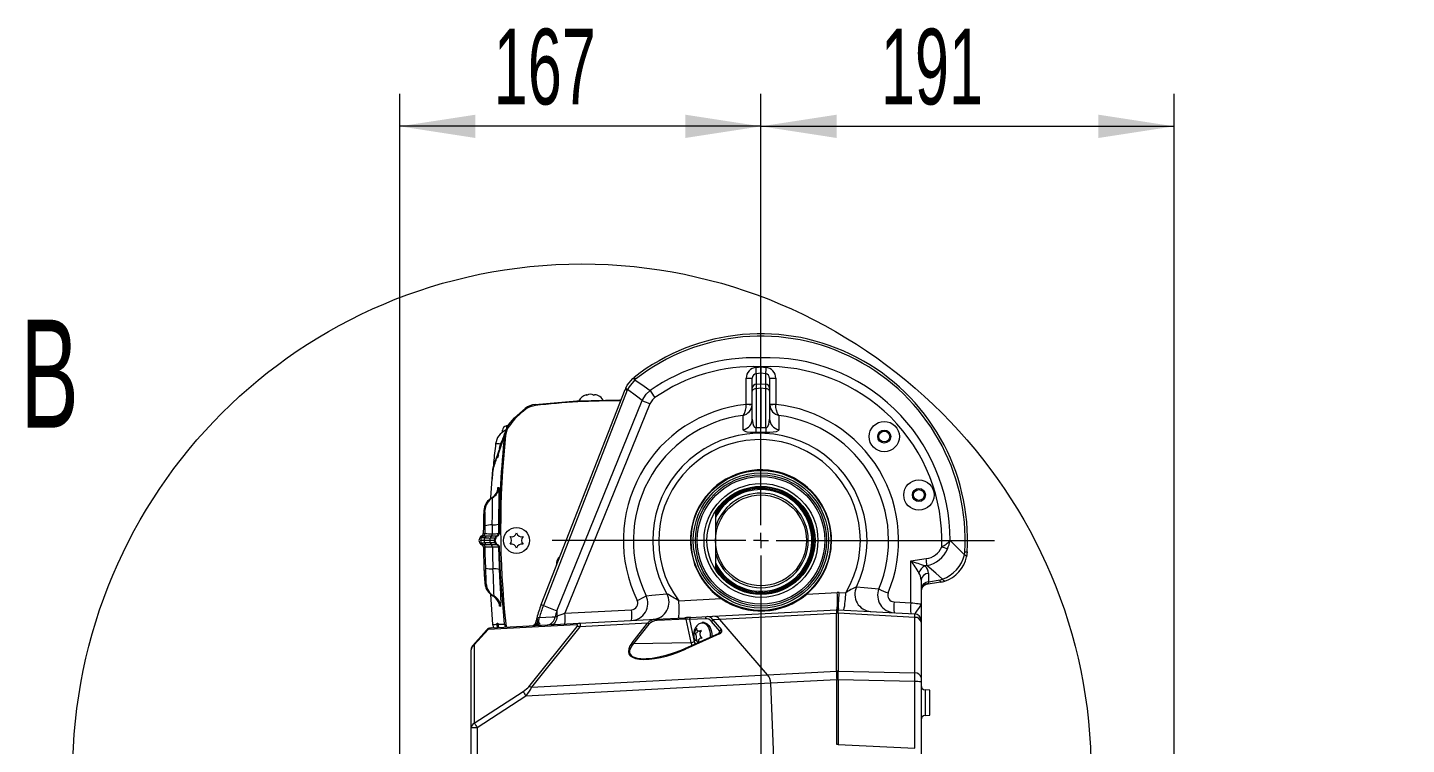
# Model space of a CAD drawing. Header units: millimetres. Extents: x 26 to 585, y 36 to 406.
# Drawn here: x 270.7 to 334.5, y 373.3 to 406.4 of the extents above; entities that cross this region are included whole.
import ezdxf

# ---------------------------------------------------------------- set-up
doc = ezdxf.new("R2010")
doc.units = ezdxf.units.MM
doc.styles.add('SLDTEXTSTYLE0', font='TXT', dxfattribs={"width": 0.605})
doc.dimstyles.new('SLDDIMSTYLE0', dxfattribs={"dimtxt": 3.5, "dimasz": 3.5, "dimexe": 0, "dimexo": 0.0625, "dimgap": 0.875, "dimtad": 1, "dimtoh": 1, "dimlfac": 10, "dimrnd": 1e-09, "dimzin": 12, "dimdsep": 46, "dimtxsty": 'SLDTEXTSTYLE0', "dimsah": 1, "dimcen": 0.09, "dimadec": 0, "dimazin": 0, "dimtfac": 1, "dimtdec": 3, "dimtofl": 0, "dimtmove": 0, "dimatfit": 3, "dimfxl": 1, "dimfrac": 2, "dimtolj": 1, "dimtzin": 12, "dimarcsym": 0})

# ---------------------------------------------------------------- blocks, each defined once
blk = doc.blocks.new('*D39')
at = {"color": 7, "linetype": 'Continuous', "lineweight": 0, "transparency": 16777216}
for p, q in [((287.911, 366.665), (287.911, 403.385)), ((304.611, 393.487), (304.611, 403.385)), ((304.611, 401.885), (287.911, 401.885))]:
    blk.add_line(p, q, dxfattribs=at)
for points in [[(287.911, 401.885), (291.411, 401.346), (291.411, 402.423)], [(304.611, 401.885), (301.111, 402.423), (301.111, 401.346)]]:
    blk.add_solid(points, dxfattribs=at)
at = {"color": 7, "linetype": 'Continuous', "lineweight": 0, "transparency": 16777216, "insert": (292.254, 406.397), "char_height": 3.5, "attachment_point": 1, "style": 'SLDTEXTSTYLE0'}
blk.add_mtext('167', dxfattribs=at)
blk = doc.blocks.new('*D40')
at = {"color": 7, "linetype": 'Continuous', "lineweight": 0, "transparency": 16777216}
for p, q in [((304.611, 393.487), (304.611, 403.385)), ((323.711, 346.587), (323.711, 403.385)), ((304.611, 401.885), (323.711, 401.885))]:
    blk.add_line(p, q, dxfattribs=at)
for points in [[(304.611, 401.885), (308.111, 401.346), (308.111, 402.423)], [(323.711, 401.885), (320.211, 402.423), (320.211, 401.346)]]:
    blk.add_solid(points, dxfattribs=at)
at = {"color": 7, "linetype": 'Continuous', "lineweight": 0, "transparency": 16777216, "insert": (310.154, 406.397), "char_height": 3.5, "attachment_point": 1, "style": 'SLDTEXTSTYLE0'}
blk.add_mtext('191', dxfattribs=at)
blk = doc.blocks.new('*D41')
at = {"color": 7, "linetype": 'Continuous', "lineweight": 0, "transparency": 16777216}
for p, q in [((304.611, 375.009), (304.611, 328.92)), ((322.211, 327.642), (322.211, 331.92)), ((304.611, 330.42), (322.211, 330.42)), ((322.211, 330.42), (331.234, 330.42))]:
    blk.add_line(p, q, dxfattribs=at)
for points in [[(304.611, 330.42), (308.111, 329.881), (308.111, 330.958)], [(322.211, 330.42), (318.711, 330.958), (318.711, 329.881)]]:
    blk.add_solid(points, dxfattribs=at)
at = {"color": 7, "linetype": 'Continuous', "lineweight": 0, "transparency": 16777216, "insert": (321.632, 334.932), "char_height": 3.5, "attachment_point": 1, "style": 'SLDTEXTSTYLE0'}
blk.add_mtext('176', dxfattribs=at)
blk = doc.blocks.new('*D42')
at = {"color": 7, "linetype": 'Continuous', "lineweight": 0, "transparency": 16777216}
for p, q in [((304.611, 375.009), (304.611, 338.652)), ((322.711, 347), (322.711, 338.652)), ((322.711, 340.152), (304.611, 340.152)), ((322.711, 340.152), (334.451, 340.152))]:
    blk.add_line(p, q, dxfattribs=at)
for points in [[(304.611, 340.152), (308.111, 339.614), (308.111, 340.691)], [(322.711, 340.152), (319.211, 340.691), (319.211, 339.614)]]:
    blk.add_solid(points, dxfattribs=at)
at = {"color": 7, "linetype": 'Continuous', "lineweight": 0, "transparency": 16777216, "insert": (324.849, 344.664), "char_height": 3.5, "attachment_point": 1, "style": 'SLDTEXTSTYLE0'}
blk.add_mtext('181', dxfattribs=at)
blk = doc.blocks.new('*D43')
at = {"color": 7, "linetype": 'Continuous', "lineweight": 0, "transparency": 16777216}
for p, q in [((304.611, 375.009), (304.611, 317.884)), ((321.511, 323.562), (321.511, 317.884)), ((321.511, 319.384), (304.611, 319.384)), ((321.511, 319.384), (331.234, 319.384))]:
    blk.add_line(p, q, dxfattribs=at)
for points in [[(304.611, 319.384), (308.111, 318.845), (308.111, 319.922)], [(321.511, 319.384), (318.011, 319.922), (318.011, 318.845)]]:
    blk.add_solid(points, dxfattribs=at)
at = {"color": 7, "linetype": 'Continuous', "lineweight": 0, "transparency": 16777216, "insert": (321.632, 323.895), "char_height": 3.5, "attachment_point": 1, "style": 'SLDTEXTSTYLE0'}
blk.add_mtext('169', dxfattribs=at)
blk = doc.blocks.new('SW_CENTERMARKSYMBOL_9')
at = {"color": 0, "linetype": 'Continuous', "lineweight": 0}
for p, q in [((0, 0.7), (0, 10.741)), ((-0.7, 0), (-9.647, 0)), ((0, 0), (-0.35, 0)), ((0, 0), (0, 0.35)), ((0, 0), (0, -0.35)), ((0, 0), (0.35, 0)), ((0.7, 0), (10.789, 0)), ((0, -0.7), (0, -7.737))]:
    blk.add_line(p, q, dxfattribs=at)

msp = doc.modelspace()

# ---------------------------------------------------------------- linework, layer by layer
at = {"color": 7, "linetype": 'Continuous', "lineweight": 15}
for p, q in [((304.610989, 390.775082), (304.610989, 391.185663)), ((304.610989, 390.775082), (304.610989, 390.762959)), ((298.690252, 390.237413), (298.743486, 390.281174)), ((298.810154, 390.195558), (298.779884, 390.170739)), ((303.92669, 390.240977), (304.210989, 390.240977)), ((303.92669, 389.050243), (303.92669, 390.240977)), ((304.210989, 389.776621), (304.210989, 390.240977)), ((304.383112, 390.745113), (304.610989, 390.762959)), ((304.610989, 390.469811), (304.393558, 390.452788)), ((304.393558, 390.452788), (304.393558, 389.971504)), ((304.610989, 390.762959), (304.610989, 390.469811)), ((304.610989, 390.762959), (304.838866, 390.745113)), ((304.610989, 390.469811), (304.610989, 389.988492)), ((304.82842, 390.452788), (304.610989, 390.469811)), ((304.82842, 389.971504), (304.82842, 390.452788)), ((305.010989, 390.240977), (305.010989, 389.776621)), ((305.010989, 390.240977), (305.295288, 390.240977)), ((305.295288, 390.240977), (305.295288, 389.050243)), ((294.451072, 379.781268), (298.331087, 389.727912)), ((298.432176, 389.68849), (294.552157, 379.741822)), ((304.210989, 389.649794), (304.210989, 389.776621)), ((304.210989, 388.355384), (304.210989, 389.649794)), ((304.393558, 389.971504), (304.610989, 389.988492)), ((304.610989, 389.777122), (304.393558, 389.760134)), ((304.393558, 389.760134), (304.393558, 387.948535)), ((304.610989, 389.777122), (304.610989, 389.988492)), ((304.610989, 389.988492), (304.82842, 389.971504)), ((304.610989, 389.777122), (304.610989, 387.949918)), ((304.82842, 389.760134), (304.610989, 389.777122)), ((304.82842, 387.948535), (304.82842, 389.760134)), ((305.010989, 389.776621), (305.010989, 389.649794)), ((305.010989, 389.649794), (305.010989, 388.355384)), ((295.176198, 379.498301), (299.120653, 389.211843)), ((299.476057, 389.062999), (295.545077, 379.382632)), ((296.567619, 389.451442), (296.567619, 389.478419)), ((303.925857, 389.031599), (303.92669, 389.050243)), ((303.92669, 389.050243), (304.210989, 389.050243)), ((305.010989, 389.050243), (305.295288, 389.050243)), ((305.295288, 389.050243), (305.296121, 389.031599)), ((292.660989, 387.754796), (292.660989, 387.836812)), ((292.907639, 388.040314), (292.847736, 388.036368)), ((304.610989, 387.735758), (304.373256, 387.735865)), ((304.610989, 387.735758), (304.610989, 387.949918)), ((304.848722, 387.735865), (304.610989, 387.735758)), ((292.127256, 384.718237), (292.220468, 386.027119)), ((302.509628, 384.100626), (302.510989, 383.99627)), ((302.510989, 383.99627), (302.510989, 381.49626)), ((291.775567, 383.393333), (291.773055, 383.066044)), ((291.775804, 383.413205), (291.775567, 383.393333)), ((291.852576, 383.276234), (291.853084, 383.415172)), ((291.852719, 383.066461), (291.852576, 383.276234)), ((292.473605, 383.505128), (292.47298, 383.066569)), ((291.614679, 382.868526), (291.570183, 382.746265)), ((291.570183, 382.746265), (291.614014, 382.625816)), ((291.615314, 382.868061), (291.614618, 382.867799)), ((291.696266, 382.868598), (291.615314, 382.868061)), ((291.6523, 382.746265), (291.696717, 382.868324)), ((291.806952, 382.746265), (291.6523, 382.746265)), ((291.695691, 382.62702), (291.6523, 382.746265)), ((291.695256, 382.626806), (291.695691, 382.62702)), ((291.696266, 382.868598), (291.696717, 382.868324)), ((291.69858, 382.955251), (291.698738, 382.955311)), ((291.700777, 382.537971), (291.700423, 382.538078)), ((291.700777, 382.537971), (291.782114, 382.538197)), ((291.779164, 382.955609), (291.780067, 382.955489)), ((291.782944, 382.538293), (291.782114, 382.538197)), ((291.806952, 382.746265), (291.84177, 382.861636)), ((292.083066, 382.746265), (291.806952, 382.746265)), ((291.841278, 382.632528), (291.806952, 382.746265)), ((292.083066, 382.746265), (292.104506, 382.858787)), ((292.272813, 382.746265), (292.083066, 382.746265)), ((292.104322, 382.634697), (292.083066, 382.746265)), ((292.104506, 382.858787), (292.087843, 382.858763)), ((292.093567, 382.634709), (292.104322, 382.634697)), ((292.141916, 382.951246), (292.154783, 382.951246)), ((292.156026, 382.541702), (292.147653, 382.541702)), ((292.272813, 382.746265), (292.31739, 382.868753)), ((292.299151, 382.746265), (292.272813, 382.746265)), ((292.316229, 382.626961), (292.272813, 382.746265)), ((292.318197, 382.746265), (292.313944, 382.746265)), ((292.315239, 382.627247), (292.316229, 382.626961)), ((292.316387, 382.868431), (292.31739, 382.868753)), ((292.318197, 382.746265), (292.362893, 382.869063)), ((292.361522, 382.627235), (292.318197, 382.746265)), ((292.399234, 382.955537), (292.400083, 382.95568)), ((292.403316, 382.538269), (292.402465, 382.5384)), ((292.403316, 382.538269), (292.449015, 382.538388)), ((301.369237, 382.514868), (301.360989, 382.746265)), ((311.537157, 381.807611), (312.248399, 381.906483)), ((314.019965, 382.079373), (314.03775, 382.219062)), ((314.146089, 382.212994), (314.117221, 381.992374)), ((302.510989, 381.49626), (302.509628, 381.391905)), ((311.537157, 379.865084), (311.537157, 381.807611)), ((312.284343, 381.583796), (312.183887, 381.569824)), ((312.354112, 381.225333), (312.354112, 380.831943)), ((312.010989, 380.902658), (312.010989, 379.815421)), ((312.908811, 380.819533), (312.248058, 380.703066)), ((312.354112, 380.831943), (312.889975, 380.926392)), ((292.220468, 378.865407), (292.127512, 380.243395)), ((300.807491, 379.95802), (302.763198, 380.060516)), ((306.729396, 380.268369), (308.138756, 380.342231)), ((308.23296, 380.342231), (308.527993, 380.32677)), ((294.552157, 379.741822), (295.176198, 379.498301)), ((295.545077, 379.382632), (298.624025, 379.543994)), ((302.390252, 379.24206), (308.112588, 379.541955)), ((308.100752, 379.376874), (302.713348, 379.094527)), ((308.106693, 379.376564), (308.100752, 379.376874)), ((308.106693, 376.707158), (308.106693, 379.376564)), ((308.133045, 379.615484), (308.189941, 379.615484)), ((308.175391, 379.541955), (308.181331, 379.541645)), ((308.181331, 379.541645), (311.72669, 379.355846)), ((308.181331, 379.377101), (308.181331, 376.707695)), ((311.72669, 379.191289), (308.181331, 379.377101)), ((310.761086, 379.905758), (311.537157, 379.865084)), ((312.010989, 379.815421), (312.010989, 379.056249)), ((296.078173, 378.850923), (291.996919, 378.637026)), ((292.133987, 378.704558), (296.215241, 378.918443)), ((292.255811, 378.710935), (292.220468, 378.865407)), ((293.87792, 375.982724), (296.109743, 378.770337)), ((296.240893, 378.755329), (294.009071, 375.967703)), ((294.313359, 379.035793), (294.340235, 378.956375)), ((295.089074, 379.213057), (295.184786, 379.242502)), ((296.215241, 378.918443), (299.7565, 379.104028)), ((299.372308, 378.919432), (296.240893, 378.755329)), ((298.654484, 378.017018), (299.372308, 378.919432)), ((299.431823, 378.881238), (298.714, 377.978823)), ((299.7565, 379.104028), (301.097874, 379.174338)), ((301.155417, 379.108629), (299.814043, 379.038332)), ((301.390262, 378.036747), (301.155417, 379.108629)), ((302.049978, 379.128275), (301.299375, 379.088936)), ((301.373993, 379.188798), (302.124597, 379.228137)), ((301.977839, 378.946266), (301.897987, 378.946266)), ((302.124597, 379.228137), (302.390252, 379.24206)), ((302.712891, 378.54899), (302.319224, 379.005335)), ((302.713348, 379.094527), (302.391871, 379.077683)), ((302.391871, 379.077683), (302.785538, 378.621338)), ((304.917519, 376.539395), (302.713348, 379.094527)), ((311.72669, 376.623938), (311.72669, 379.191289)), ((312.010989, 379.056249), (312.010989, 378.973983)), ((312.010989, 378.973983), (312.010989, 376.40662)), ((291.288046, 377.896354), (291.926744, 378.605709)), ((291.996919, 378.637026), (291.358221, 377.927683)), ((298.714, 377.978823), (301.390262, 378.036747)), ((302.660083, 378.44765), (301.080056, 377.737258)), ((302.693884, 378.428791), (301.113857, 377.718399)), ((301.493316, 378.456912), (301.57805, 378.456912)), ((301.678299, 378.13947), (301.562779, 378.13947)), ((301.746626, 378.553055), (301.862147, 378.553055)), ((291.210989, 374.073384), (291.210989, 377.695618)), ((291.358221, 377.927683), (291.358221, 374.305449)), ((299.305035, 377.274964), (299.394728, 377.280698)), ((305.063062, 376.143668), (293.74616, 375.550578)), ((294.009071, 375.967703), (304.917519, 376.539395)), ((304.917519, 376.539395), (308.100752, 376.706217)), ((308.112588, 376.303492), (305.063062, 376.143668)), ((305.330072, 369.652567), (305.063062, 376.143668)), ((308.100752, 376.706217), (308.106693, 376.707158)), ((308.112588, 373.318885), (308.112588, 376.303492)), ((308.181331, 376.304422), (308.175391, 376.303492)), ((308.175391, 376.303492), (308.175391, 373.318885)), ((308.181331, 376.707695), (311.72669, 376.623938)), ((311.72669, 376.220665), (308.181331, 376.304422)), ((311.72669, 373.14255), (311.72669, 376.220665)), ((312.010989, 376.40662), (312.010989, 376.204989)), ((312.010989, 376.204989), (312.010989, 372.003708)), ((291.358221, 374.305449), (293.609091, 375.766955)), ((293.74616, 375.550578), (291.495288, 374.08906)), ((312.410989, 375.825296), (312.200522, 375.836334)), ((312.410989, 374.667225), (312.410989, 375.825296)), ((312.200522, 374.656198), (312.410989, 374.667225)), ((291.210989, 369.180987), (291.210989, 374.073384)), ((291.495288, 374.08906), (291.495288, 369.196663)), ((308.175391, 373.318885), (311.72669, 373.14255))]:
    msp.add_line(p, q, dxfattribs=at)
at = {"color": 8, "linetype": 'Continuous', "lineweight": 15}
for p, q in [((292.847736, 388.036368), (292.847736, 387.932132)), ((292.440618, 386.591289), (292.436392, 386.565302)), ((291.698738, 382.955311), (291.698927, 382.95537)), ((292.450874, 378.893647), (292.44478, 378.9268)), ((301.299375, 379.088936), (301.489511, 378.221128)), ((301.430095, 377.894638), (301.390262, 378.036747)), ((301.496091, 378.191088), (301.522424, 378.070901)), ((301.522424, 378.070901), (301.555601, 377.951072)), ((302.662319, 378.448866), (302.712891, 378.54899)), ((312.200522, 375.836334), (312.200522, 374.656198))]:
    msp.add_line(p, q, dxfattribs=at)
at = {"color": 7, "linetype": 'Continuous', "lineweight": 15, "flags": 128}
for points in [[(298.355823, 389.786992), (298.423645, 389.91792), (298.690252, 390.237413)], [(298.779884, 390.170739), (298.514974, 389.849994), (298.445496, 389.720295)], [(298.743486, 390.281174), (298.74456, 390.279792), (298.747777, 390.275667), (298.753116, 390.268812), (298.760548, 390.259264), (298.770029, 390.247093), (298.781503, 390.232358), (298.794904, 390.215144), (298.810154, 390.195558)], [(298.779884, 390.170739), (299.205655, 389.873669), (299.48647, 389.67577)], [(296.89607, 389.445982), (296.901116, 389.479599), (296.925986, 389.490245), (296.968601, 389.486764), (297.020726, 389.47073), (297.080964, 389.443026), (297.110066, 389.426658)], [(298.331087, 389.727912), (298.332716, 389.72728), (298.337592, 389.725385), (298.345689, 389.722226), (298.356958, 389.717827), (298.371333, 389.712212), (298.388732, 389.705429), (298.409053, 389.697502), (298.432176, 389.68849)], [(299.120653, 389.211843), (298.857049, 389.412174), (298.445496, 389.720295)], [(299.120653, 389.211843), (299.30616, 389.505563), (299.48647, 389.67577)], [(304.393558, 389.760134), (304.357121, 389.756463), (304.322531, 389.749131), (304.290975, 389.738403), (304.263534, 389.724622), (304.241149, 389.708278), (304.224588, 389.689944), (304.214418, 389.670215), (304.210989, 389.649794)], [(305.010989, 389.649794), (305.00756, 389.670215), (304.997391, 389.689944), (304.98083, 389.708278), (304.958445, 389.724622), (304.931003, 389.738403), (304.899447, 389.749131), (304.864857, 389.756463), (304.82842, 389.760134)], [(294.166171, 389.029501), (296.103247, 389.200149), (298.086128, 389.244554), (298.141585, 389.242122)], [(296.523227, 389.478061), (296.53222, 389.482007), (296.559472, 389.486966), (296.567613, 389.478216), (296.558744, 389.456711), (296.549219, 389.442716)], [(299.703834, 389.346466), (299.588873, 389.244781), (299.476057, 389.062999)], [(303.780552, 388.525389), (303.781073, 388.525734), (303.781174, 388.525806), (303.781439, 388.525985), (303.781975, 388.526366), (303.782834, 388.526962), (303.784212, 388.527952), (303.786418, 388.529597), (303.789944, 388.532374), (303.795569, 388.537178), (303.804519, 388.545821), (303.818738, 388.562272), (303.851482, 388.615189), (303.900733, 388.760338), (303.920426, 388.884518), (303.925857, 389.031599)], [(305.441426, 388.525389), (305.440905, 388.525734), (305.440804, 388.525806), (305.44054, 388.525985), (305.440004, 388.526366), (305.439144, 388.526962), (305.437766, 388.527952), (305.43556, 388.529597), (305.432034, 388.532374), (305.426409, 388.537178), (305.417459, 388.545821), (305.40324, 388.562272), (305.370496, 388.615189), (305.321245, 388.760338), (305.301552, 388.884518), (305.296121, 389.031599)], [(292.939991, 388.087962), (293.208767, 388.414715), (293.702875, 388.848994)], [(303.788471, 387.872491), (303.785737, 388.082443), (303.780552, 388.525389)], [(304.210989, 388.355384), (304.23127, 388.154147), (304.269706, 388.044737), (304.316798, 387.981341), (304.341059, 387.963543), (304.366693, 387.952588), (304.393558, 387.948535)], [(304.82842, 387.948535), (304.853535, 387.952099), (304.880948, 387.963567), (304.917593, 387.993775), (304.978095, 388.107715), (305.010989, 388.355384)], [(305.441426, 388.525389), (305.439063, 388.315687), (305.433507, 387.872491)], [(292.756805, 387.61184), (292.750106, 387.591908), (292.734901, 387.546811), (292.695457, 387.430237), (292.600097, 387.148664), (292.488724, 386.819718), (292.458333, 386.729918)], [(304.373256, 387.735865), (304.287594, 387.734554), (304.128378, 387.738798), (303.977828, 387.755511), (303.85449, 387.791977), (303.804624, 387.829218), (303.788471, 387.872491)], [(305.433507, 387.872491), (305.414694, 387.826059), (305.311268, 387.770818), (305.16708, 387.744818), (305.020463, 387.735615), (304.848722, 387.735865)], [(292.555712, 387.201379), (292.513183, 387.003587), (292.51503, 386.977372)], [(292.654749, 387.386439), (292.651234, 387.382958), (292.555712, 387.201379)], [(292.459901, 386.816631), (292.424596, 386.713228), (292.369529, 386.551938), (292.328142, 386.430726), (292.298803, 386.3448), (292.283736, 386.300669)], [(292.414214, 386.565528), (292.413734, 386.567054), (292.414696, 386.600945)], [(292.436392, 386.565302), (292.429104, 386.565373), (292.414214, 386.565528)], [(292.458749, 386.734519), (292.455564, 386.706028), (292.44713, 386.635146), (292.442283, 386.598752), (292.441056, 386.590932), (292.441657, 386.593805), (292.443506, 386.601219), (292.44717, 386.612997), (292.459661, 386.641369), (292.487777, 386.681054), (292.49249, 386.68463)], [(292.220468, 386.027119), (292.280634, 386.290083), (292.285766, 386.299572)], [(292.434305, 385.097108), (292.434461, 385.098217), (292.432301, 385.086868), (292.426236, 385.061369), (292.413605, 385.02048), (292.389005, 384.961221), (292.345641, 384.885857), (292.282151, 384.807382), (292.197177, 384.734044), (292.14995, 384.707258)], [(292.448908, 385.190521), (292.471765, 385.195158), (292.491872, 385.199247)], [(292.025796, 384.608302), (291.972036, 384.554634), (291.911612, 384.472559), (291.86768, 384.391437), (291.838389, 384.316812), (291.821316, 384.255967), (291.812179, 384.210763), (291.806806, 384.174798), (291.802641, 384.137605), (291.797819, 384.078882), (291.792305, 383.986781), (291.787387, 383.879254), (291.782666, 383.745585), (291.778781, 383.59736), (291.776014, 383.441482), (291.775728, 383.410917)], [(292.152006, 384.70485), (292.174229, 384.708975), (292.195893, 384.713004)], [(291.849851, 384.12659), (291.827638, 384.122894), (291.804852, 384.119091)], [(292.187207, 383.464084), (292.186566, 383.111308), (292.186743, 383.057497)], [(291.613962, 382.626531), (291.613964, 382.626531), (291.614624, 382.626317)], [(291.695691, 382.62702), (291.695691, 382.62702), (291.699818, 382.627986), (291.725939, 382.629726), (291.809413, 382.631991), (291.841275, 382.632528), (291.841278, 382.632528)], [(291.84177, 382.861636), (291.841767, 382.861636), (291.781228, 382.863055), (291.726722, 382.865105), (291.70079, 382.867191), (291.696717, 382.868324), (291.696717, 382.868324)], [(291.773055, 383.066044), (291.778169, 383.066068), (291.798433, 383.066175), (291.852719, 383.066461)], [(292.400083, 382.95568), (292.404336, 382.955692), (292.421006, 382.955752), (292.423164, 382.955752), (292.429333, 382.955776), (292.445193, 382.955823)], [(292.47298, 383.066569), (292.47721, 383.066592), (292.493108, 383.066676), (292.518269, 383.066807)], [(301.39338, 382.288561), (301.363164, 382.627402), (301.360989, 382.746265)], [(307.860989, 382.746265), (307.843185, 382.406543), (307.820597, 382.235465)], [(313.356279, 382.746671), (313.716949, 382.388792), (314.019965, 382.079373)], [(291.858818, 382.428346), (291.854074, 382.428322), (291.834587, 382.428227), (291.776921, 382.427941)], [(291.885241, 381.470094), (291.864575, 382.131682), (291.858818, 382.428346)], [(292.193054, 382.435975), (292.200141, 382.090125), (292.221695, 381.435774)], [(292.479697, 382.428489), (292.503971, 381.557033), (292.510022, 381.408153)], [(292.756805, 378.880689), (292.571049, 381.184254), (292.526222, 382.428715)], [(314.117221, 381.992374), (314.117209, 382.001291), (314.11363, 382.010887), (314.106507, 382.021115), (314.095881, 382.031915), (314.081819, 382.043205), (314.064406, 382.054923), (314.043746, 382.067011), (314.019965, 382.079373)], [(291.805252, 381.427477), (291.808496, 381.350217), (291.816109, 381.200121), (291.824459, 381.061206), (291.833142, 380.938504), (291.841908, 380.834875), (291.851581, 380.74523), (291.861147, 380.682669), (291.87452, 380.622552), (291.893754, 380.560861), (291.925808, 380.485878), (291.979798, 380.395088), (292.001461, 380.369125)], [(292.510022, 381.408153), (292.523913, 381.09766), (292.538348, 380.800519), (292.55256, 380.524466), (292.565497, 380.278228), (292.576147, 380.068848), (292.583592, 379.902027), (292.584663, 379.864655)], [(313.008233, 380.955611), (312.702458, 381.226919), (312.284343, 381.583796)], [(291.854802, 380.757199), (291.879953, 380.752478), (291.904544, 380.747853)], [(309.026802, 380.603204), (309.376958, 380.568061), (310.062025, 380.50395)], [(312.246761, 380.70272), (312.248688, 380.703173), (312.248313, 380.703125)], [(312.345933, 380.758736), (312.327063, 380.729435), (312.265772, 380.706511), (312.248058, 380.703066)], [(312.354112, 380.831943), (312.350949, 380.803631), (312.348217, 380.779181), (312.345933, 380.758736)], [(312.908811, 380.819533), (312.908508, 380.82125), (312.907599, 380.826412), (312.90609, 380.834971), (312.90399, 380.84688), (312.901312, 380.862079), (312.89807, 380.880473), (312.894284, 380.901954), (312.889975, 380.926392)], [(313.105907, 380.868218), (313.096922, 380.867265), (313.086879, 380.86978), (313.07584, 380.875752), (313.063872, 380.885158), (313.051046, 380.897937), (313.037442, 380.914007), (313.023142, 380.933271), (313.008233, 380.955611)], [(292.269706, 380.173192), (292.244525, 380.177436), (292.218769, 380.181775)], [(299.30443, 380.184684), (299.571812, 380.210564), (300.260388, 380.281577)], [(292.581512, 379.696963), (292.553349, 379.70129), (292.529581, 379.704926)], [(294.451072, 379.781268), (294.47694, 379.771171), (294.552157, 379.741822)], [(308.112788, 379.541967), (308.12239, 379.560731), (308.133045, 379.615484)], [(308.189941, 379.615484), (308.183509, 379.560325), (308.175391, 379.541955)], [(311.537157, 379.865084), (311.630891, 379.855261), (311.720319, 379.845891), (311.802228, 379.837308), (311.873676, 379.829822), (311.932098, 379.823694), (311.975394, 379.819153), (312.00201, 379.816363), (312.010989, 379.815421)], [(311.72669, 379.355846), (311.760542, 379.385863), (311.816907, 379.471765), (311.937833, 379.643283), (311.996188, 379.743896), (312.00673, 379.777549), (312.010988, 379.814754), (312.010989, 379.815421)], [(292.413863, 378.87039), (292.412384, 378.904615), (292.413563, 378.927038)], [(292.413563, 378.927038), (292.423758, 378.926955), (292.44478, 378.9268)], [(292.437627, 378.71984), (292.417199, 378.832362), (292.413863, 378.87039)], [(292.44478, 378.9268), (292.447498, 378.919254), (292.45543, 378.871558)], [(294.191802, 378.937278), (294.190466, 378.932426), (294.17642, 378.901456), (294.133209, 378.848205), (294.087693, 378.815804), (294.061599, 378.804908), (294.063226, 378.805087)], [(294.409718, 378.87182), (294.165479, 378.814492), (294.072155, 378.806124)], [(294.192801, 378.940652), (294.195177, 378.95032), (294.222925, 379.011951), (294.245806, 379.033671), (294.293687, 379.04248), (294.313359, 379.035793)], [(294.247485, 379.161046), (294.247383, 379.160664), (294.246342, 379.147706), (294.272016, 379.096256), (294.321292, 379.039643)], [(294.321292, 379.039643), (294.323996, 379.012928), (294.340235, 378.956375)], [(294.340235, 378.956375), (294.35488, 378.928826), (294.409718, 378.87182)], [(294.3683, 379.191361), (294.961592, 379.209481), (295.089074, 379.213057)], [(295.184786, 379.242502), (295.173438, 379.163645), (295.154597, 379.089878), (295.128775, 379.023216), (295.09668, 378.965483), (295.059185, 378.918252), (295.017317, 378.882811), (294.972216, 378.860138), (294.925115, 378.850827)], [(301.373993, 379.188798), (301.34726, 379.187403), (301.315816, 379.185758), (301.280791, 379.183922), (301.243442, 379.181955), (301.205111, 379.179952), (301.167175, 379.177962), (301.130996, 379.176066), (301.097874, 379.174338)], [(301.848714, 378.578255), (301.766417, 378.554354), (301.713053, 378.55681), (301.672394, 378.578601), (301.650252, 378.614829), (301.645183, 378.663645), (301.648896, 378.689215)], [(301.74335, 378.888486), (301.774959, 378.910384), (301.863274, 378.943489), (301.95377, 378.939066), (302.040761, 378.897391), (302.118781, 378.821097), (302.182928, 378.714965), (302.229171, 378.585658), (302.254604, 378.44132), (302.25763, 378.290997), (302.255913, 378.265927)], [(301.977839, 378.946266), (302.033622, 378.939066), (302.120613, 378.897391), (302.198633, 378.821097), (302.26278, 378.714965), (302.309023, 378.585658), (302.334456, 378.44132), (302.338072, 378.30287)], [(301.533197, 378.114281), (301.551934, 378.138171), (301.581118, 378.135727), (301.621086, 378.113923), (301.66449, 378.077696), (301.711174, 378.028879), (301.716029, 378.023193)], [(301.080056, 377.737258), (300.901391, 377.660344), (300.553628, 377.529261), (300.208843, 377.422831), (299.881246, 377.344296), (299.582614, 377.294455), (299.346595, 377.273045), (299.305175, 377.272675)]]:
    msp.add_lwpolyline(points, dxfattribs=at)
at = {"color": 8, "linetype": 'Continuous', "lineweight": 15, "flags": 128}
for points in [[(292.491872, 385.199247), (292.496145, 385.174165), (292.497574, 385.102973)], [(292.316229, 382.626961), (292.339413, 382.627092), (292.345601, 382.627139), (292.357539, 382.627211)], [(292.359587, 382.869051), (292.346898, 382.868955), (292.340682, 382.86892), (292.31739, 382.868753)], [(302.693884, 378.428791), (302.684928, 378.437982), (302.676514, 378.444443), (302.668926, 378.447948), (302.662417, 378.448377), (302.660083, 378.44765)], [(298.714, 377.978823), (298.619142, 377.856419), (298.534053, 377.658949), (298.538415, 377.540252), (298.603666, 377.430914), (298.706615, 377.359007), (298.886683, 377.299295), (299.220021, 377.269516), (299.305035, 377.274964)], [(301.113857, 377.718399), (301.104901, 377.727602), (301.096487, 377.734051), (301.088899, 377.737556), (301.08239, 377.737985), (301.08004, 377.737246)]]:
    msp.add_lwpolyline(points, dxfattribs=at)
at = {"color": 7, "linetype": 'Continuous', "lineweight": 0}
msp.add_circle((296.33549, 371.983558), 23.539379, dxfattribs=at)
at = {"color": 7, "linetype": 'Continuous', "lineweight": 15}
for centre, radius in [((310.310989, 387.546264), 0.7), ((310.310989, 387.546264), 0.3025), ((310.310989, 387.546264), 0.25), ((304.610989, 382.746264), 3.231908), ((304.610989, 382.746264), 3.12836), ((304.610989, 382.746264), 3.034391), ((304.610989, 382.746264), 2.95), ((304.610989, 382.746264), 2.633975), ((304.610989, 382.746264), 2.5), ((311.910989, 384.846264), 0.7), ((311.910989, 384.846264), 0.3025), ((311.910989, 384.846264), 0.25), ((304.610989, 382.746264), 2.1), ((293.310989, 382.746264), 0.6)]:
    msp.add_circle(centre, radius, dxfattribs=at)
for centre, radius, start, end in [((304.610989, 382.746264), 9.55, 356.79898332, 127.90820672), ((304.610989, 382.746264), 9.441491, 356.79898332, 127.90820672), ((304.315972, 382.735781), 8.455031, 88.00040431, 124.83385591), ((304.908939, 382.743579), 8.44734, 0.0209688, 92.02132455), ((298.615798, 390.043736), 0.207494, 37.73982157, 68.97191623), ((302.212377, 390.521195), 2.182253, 358.203658, 5.88940786), ((307.009601, 390.521195), 2.182253, 174.11059214, 181.796342), ((296.724963, 389.198216), 0.301107, 55.37099105, 125.70809977), ((299.542204, 389.255482), 1.3, 155.86727044, 158.69011662), ((298.519157, 389.91296), 0.206266, 217.64035863, 249.07684211), ((299.084317, 389.434096), 0.7, 155.86727044, 158.69011662), ((305.715627, 393.551062), 7.336231, 211.88662721, 214.96860434), ((304.408371, 389.774669), 0.197392, 94.30376826, 179.43348738), ((304.813607, 389.774669), 0.197392, 0.56651262, 85.69623174), ((294.286165, 388.036728), 1, 96.89174347, 125.68231233), ((294.290989, 388.036264), 0.95, 96.89281769, 125.64888755), ((297.777349, 359.196226), 30, 89.34001856, 96.89281769), ((296.748478, 388.86444), 0.653856, 110.15904054, 148.91249335), ((296.826849, 388.911618), 0.586853, 32.55813692, 63.00651063), ((305.434367, 403.788709), 15.885465, 246.58099682, 247.9707849), ((303.659973, 389.064193), 0.552132, 282.61442526, 353.82979753), ((302.596811, 373.458023), 15.630183, 84.07999289, 85.12220906), ((306.625167, 373.458023), 15.630183, 94.87779094, 95.92000711), ((305.562005, 389.064193), 0.552132, 186.17020247, 257.38557474), ((295.660608, 386.126645), 3.3, 125.64888755, 144.35111245), ((304.540378, 382.746191), 5.828933, 97.49005499, 206.06859678), ((303.718644, 388.359881), 0.492366, 278.15323236, 359.47675109), ((305.503335, 388.359881), 0.492366, 180.52324891, 261.84676764), ((304.681585, 382.746173), 5.828953, 337.3767538, 82.50982281), ((293.138646, 387.113042), 0.8, 115.33124514, 173.16269497), ((590.615635, 285.51097), 314.895857, 161.0325683, 161.20269169), ((332.518193, 383.246273), 40.000327, 173.73435609, 180.25706468), ((332.5237, 383.291873), 39.95, 173.81120718, 186.32360636), ((292.860989, 387.836807), 0.2, 93.79949238, 180), ((293.750832, 387.502697), 1, 144.17814277, 173.73430574), ((293.750989, 387.496264), 0.95, 144.35111245, 173.81120718), ((304.559072, 382.746207), 4.955106, 334.3747141, 209.82759465), ((303.436291, 387.932614), 0.9574, 348.14103174, 0.95280995), ((305.785687, 387.932614), 0.9574, 179.04719005, 191.85896826), ((332.059864, 382.446264), 40, 173.16269497, 174.40894313), ((292.424165, 386.412929), 0.799348, 80.52790734, 95.73157742), ((293.525207, 386.6154), 1.073002, 159.15688488, 173.87333658), ((332.06139, 382.446149), 40.00153, 174.40898756, 175.51013198), ((-34.046866, 496.781798), 344.553293, 341.24970992, 341.35044941), ((293.188152, 386.556383), 0.774738, 154.51239101, 176.70260989), ((290.641704, 386.888273), 1.823518, 349.79828112, 355.01813954), ((304.610989, 382.746264), 3.26, 310.52787934, 235.47212066), ((291.84982, 385.22317), 0.599977, 300.24259861, 356.88053771), ((291.892755, 385.23073), 0.599944, 300.34973446, 356.991905), ((535.731735, 380.655231), 243.274823, 178.95241505, 179.32878063), ((304.610989, 382.746264), 2.455, 0, 148.96855971), ((304.610989, 382.746264), 2.405, 0, 150.83040825), ((304.610989, 382.746264), 2.4, 208.95502437, 90), ((304.610989, 382.746264), 2.4, 90, 151.04497563), ((304.610989, 382.746264), 2.35, 206.6686606, 90), ((304.610989, 382.746264), 2.35, 90, 153.3313394), ((292.504516, 384.100182), 0.699919, 120.24136807, 178.45185454), ((292.549612, 384.108968), 0.699983, 120.3529313, 178.55748735), ((229.538689, 384.524277), 62.657489, 359.03048327, 0.17257753), ((304.610989, 382.746264), 2.186603, 196.17938216, 90), ((304.610989, 382.746264), 2.186603, 90, 163.82061784), ((298.209578, 383.501986), 6.434386, 174.49645164, 180.79058318), ((279.293224, 383.713801), 12.56341, 358.63796796, 1.88287299), ((292.134813, 382.656319), 0.809462, 86.28880478, 110.36771889), ((292.233594, 384.160146), 0.697606, 266.18731396, 290.12376252), ((291.754789, 382.677702), 0.149835, 199.96923318, 248.72561795), ((291.755435, 382.816633), 0.149825, 112.30133337, 160.03133662), ((291.290589, 442.734401), 60.108958, 270.30887094, 270.38573036), ((291.755574, 382.677588), 0.149986, 199.9889906, 248.5706667), ((291.756252, 382.81678), 0.149978, 112.47142858, 160.0057544), ((291.836186, 382.678077), 0.149967, 199.99177671, 248.86579048), ((291.836666, 382.678388), 0.150042, 200.02045349, 249.01994141), ((291.837192, 382.817328), 0.149962, 112.76477818, 160.00841831), ((291.837699, 382.816948), 0.150051, 112.58671366, 159.97745164), ((291.652892, 383.066268), 0.120001, 292.46103304, 359.9898305), ((291.653054, 383.066257), 0.120001, 292.47460014, 359.89852436), ((291.808038, 359.737078), 23.218549, 90.07125074, 90.26924986), ((291.656954, 382.426282), 0.119979, 0.79231987, 68.57700297), ((291.732705, 383.066266), 0.120015, 292.77506984, 0.09327222), ((291.901876, 385.398499), 2.446044, 267.14557986, 270.42256415), ((291.738824, 382.426265), 0.120012, 0.99345881, 68.85589395), ((291.906283, 379.474716), 3.066058, 89.71480109, 92.30546151), ((292.096533, 367.702301), 14.932409, 90.01138156, 90.97946271), ((291.975645, 382.669035), 0.139238, 195.20014526, 247.13587306), ((291.977062, 382.824346), 0.140337, 114.02935759, 164.59051099), ((292.084857, 393.142782), 10.284019, 268.64555108, 270.01663554), ((292.140591, 387.565303), 4.508042, 266.33874503, 270.58658102), ((292.246845, 420.533), 37.581901, 269.50157167, 269.84002917), ((292.250681, 331.942294), 50.599513, 90.11666252, 90.3726967), ((292.2209, 382.843016), 0.133985, 126.12141666, 173.25074811), ((292.225324, 382.6491), 0.132541, 186.23334763, 234.1255303), ((292.142113, 380.715387), 1.919683, 84.82576774, 91.12800173), ((292.23554, 382.646781), 0.131773, 185.26150578, 232.88472227), ((292.236676, 382.846815), 0.132711, 128.10287895, 174.82413965), ((292.11597, 384.939258), 2.080503, 269.68426535, 275.52791439), ((292.057423, 383.049475), 0.129568, 310.70067114, 3.54978155), ((292.065445, 382.44379), 0.127848, 356.49563455, 49.98270631), ((292.185759, 388.15107), 5.199917, 269.65868239, 272.35285561), ((292.199788, 376.610106), 5.931758, 88.0419364, 90.42271555), ((292.231198, 386.175101), 3.117921, 269.18305746, 274.44752275), ((292.455767, 382.67797), 0.149401, 199.84687454, 249.09801296), ((292.457136, 382.678216), 0.14994, 199.98917408, 248.96463618), ((292.456974, 382.817669), 0.149471, 112.72404808, 160.14682144), ((292.458342, 382.817462), 0.149995, 112.8556013, 160.00430274), ((292.502171, 382.678238), 0.149611, 199.93206774, 249.18871057), ((292.503641, 382.817966), 0.149736, 112.97566427, 160.04713573), ((292.35299, 383.066258), 0.119991, 292.6685338, 0.14816994), ((292.359721, 382.426275), 0.119996, 1.05713493, 69.13257318), ((292.39827, 383.066264), 0.12, 293.01831064, 0.25705544), ((292.406247, 382.426264), 0.12, 1.17110896, 69.12051754), ((293.07017, 383.163376), 0.249996, 255.57210717, 344.42766033), ((292.829354, 382.746265), 0.249992, 315.57154521, 44.42845479), ((293.07016, 382.329136), 0.250011, 15.57561017, 104.42462234), ((293.551807, 383.163374), 0.249994, 195.57189827, 284.42833424), ((293.551815, 382.329144), 0.250005, 75.57399369, 164.4257738), ((293.792615, 382.746265), 0.249986, 135.57006982, 224.42993018), ((304.610989, 382.746264), 2.455, 210.80589281, 0), ((304.610989, 382.746264), 2.405, 209.16959175, 0), ((304.610989, 382.746264), 3.25, 310.51752293, 0), ((312.401959, 383.591169), 1.274324, 296.33992971, 318.49367749), ((311.369434, 383.140576), 2.025515, 337.01097749, 348.78614765), ((332.016195, 383.066034), 40.244333, 180.90849025, 182.26846929), ((292.129462, 377.896778), 4.539643, 89.19737738, 93.41788339), ((292.248876, 379.082009), 3.354431, 86.05432577, 90.9535336), ((292.597985, 362.909291), 19.519557, 90.21064644, 90.34721342), ((295.609544, 381.675916), 0.45, 128.94976959, 188.43046364), ((312.1633, 382.766844), 0.864559, 275.64878418, 338.44058468), ((307.348621, 381.197357), 4.950827, 4.47680371, 8.2350286), ((312.044337, 382.853342), 1.292033, 280.70534579, 337.04800189), ((307.769158, 368.129095), 15.234348, 68.9781556, 70.04898284), ((312.432954, 382.490855), 1.639488, 290.5417168, 345.46435125), ((312.647392, 382.297685), 1.501203, 287.78414299, 348.26545458), ((318.325369, 457.803692), 75.706142, 266.75331489, 266.83543623), ((297.880866, 381.549666), 6.077948, 180.72192514, 187.49178595), ((292.139564, 382.296962), 0.865096, 252.9034721, 275.44778524), ((281.265515, 380.824888), 10.639308, 359.58514072, 3.47675841), ((292.29534, 380.685837), 0.753544, 73.44733839, 95.60855953), ((263.746171, 379.720763), 28.527123, 0.9087281, 3.44662103), ((520.524583, 522.817057), 252.109913, 214.00860041, 214.16239896), ((348.650092, 481.748576), 106.60941, 249.62759234, 249.99791824), ((312.41995, 381.101966), 0.524039, 116.77375875, 163.91743728), ((312.365719, 380.86922), 0.356302, 91.86692244, 174.61508151), ((292.55362, 380.796395), 0.699916, 183.2103367, 241.41802267), ((292.603281, 380.788509), 0.699919, 183.33000232, 241.53698196), ((310.720174, 376.959361), 4.018096, 114.92529792, 123.06410635), ((309.745567, 380.257988), 0.797369, 154.34544053, 265.92652655), ((312.365731, 380.475818), 0.356314, 91.86877936, 174.6153373), ((312.393416, 380.379123), 0.382572, 97.12964562, 178.42283383), ((312.324839, 380.399754), 0.312866, 104.45143643, 180.75831563), ((312.733746, 381.812729), 0.9, 279.9964873, 287.75728416), ((312.648429, 382.296759), 1.5, 279.9964873, 287.75728416), ((291.931723, 379.654958), 0.599943, 4.77756932, 61.41537127), ((291.961823, 379.678832), 0.562071, 13.75008488, 61.95094374), ((291.983722, 379.645757), 0.599979, 4.8959763, 61.53272809), ((298.581285, 379.843244), 0.799701, 273.06366794, 25.27480912), ((298.616993, 379.84513), 0.301218, 271.33763965, 24.92535851), ((295.511618, 387.065148), 7.856603, 295.4691576, 298.86547131), ((299.563133, 379.893034), 0.798205, 274.18656365, 29.12863076), ((289.983856, 362.280699), 20.727729, 58.52130818, 60.27836024), ((296.979144, 379.558567), 3.849131, 354.0432729, 5.9567271), ((304.610989, 382.746264), 3.25, 231.63959512, 313.43152688), ((304.610969, 382.746734), 3.260372, 235.47705919, 310.52275876), ((308.185858, 379.443466), 0.9, 87, 93), ((295.993906, 379.682238), 12.16277, 0.68311953, 3.1105932), ((296.011699, 380.956162), 12.236672, 354.70655177, 357.12418223), ((304.650633, 380.329335), 3.877361, 348.0706629, 359.96208706), ((310.803641, 380.204942), 0.799625, 158.04148123, 266.94933404), ((313.862689, 388.6275), 8.968673, 244.92710308, 247.89794117), ((310.769403, 380.207703), 0.302059, 158.60585721, 268.42225415), ((299.993989, 377.618264), 5.95, 158.68289182, 164.97195052), ((299.993989, 377.618264), 5.841491, 158.68289182, 164.37750044), ((302.580428, 377.082079), 7.788546, 161.93176215, 164.1211612), ((297.109954, 379.436889), 1.934957, 178.19926171, 185.76572432), ((293.152384, 379.132978), 2.405683, 354.043303, 5.956697), ((296.231406, 379.29434), 2.405609, 354.04311843, 5.95688157), ((308.591238, 379.424674), 0.492809, 166.23238611, 185.56616892), ((308.317782, 379.378162), 0.217033, 131.00149805, 180.33999845), ((308.323726, 379.37785), 0.217037, 131.00202672, 180.33946977), ((308.149992, 378.544858), 0.832833, 87.84344182, 92.98013723), ((308.143989, 378.94278), 0.6, 87, 93), ((308.175998, 379.273547), 0.554068, 87.91203741, 92.08796259), ((307.051207, 379.459373), 1.133115, 355.83625073, 4.16374927), ((313.153705, 379.656104), 2.405609, 174.04311843, 185.95688157), ((313.92985, 379.61543), 2.405683, 174.043303, 185.956697), ((311.710989, 379.056253), 0.3, 0, 87), ((292.149687, 378.404966), 0.3, 93, 138), ((292.148349, 378.50254), 0.202528, 94.06661507, 138.39155542), ((291.096044, 426.261402), 47.409331, 271.35903168, 271.59283437), ((291.572301, 378.736488), 0.893217, 7.0184789, 10.18273751), ((290.711746, 441.398288), 62.551038, 271.59739489, 271.87357688), ((293.254875, 378.962702), 0.804624, 186.50416044, 196.32621021), ((293.750832, 378.989831), 1, 186.26569426, 194.55254304), ((293.760989, 378.996264), 0.95, 186.32360636, 195.53344858), ((294.044558, 379.169644), 0.364566, 274.34142396, 324.19753329), ((299.990798, 377.619031), 5.946718, 164.97116592, 167.15915288), ((298.094741, 364.084281), 15.559892, 103.85644888, 104.31511735), ((294.49079, 378.680351), 0.397266, 115.25581854, 116.52758538), ((293.811317, 379.280797), 0.564118, 334.69175962, 350.87775648), ((294.668967, 379.259187), 0.422632, 277.71968899, 353.73371934), ((296.229571, 378.716465), 0.202485, 94.05851678, 138.39163395), ((296.145532, 378.502557), 0.270162, 69.33058543, 97.61269996), ((299.319431, 378.771572), 0.15703, 44.29640907, 70.32225368), ((299.742536, 379.033748), 0.071654, 3.66772032, 78.76225167), ((301.083875, 379.104028), 0.07169, 3.68029325, 78.73937379), ((301.389412, 379.099468), 0.090651, 99.79277468, 186.67152376), ((302.155373, 378.347584), 0.678772, 127.70115754, 213.42984097), ((301.198557, 378.825835), 0.470606, 308.44113668, 343.12375966), ((302.140016, 379.138806), 0.090651, 99.79296636, 186.67133208), ((302.45052, 378.946145), 0.14402, 114.0308803, 155.73358695), ((311.750954, 378.928408), 0.263999, 9.94094763, 95.27344592), ((292.000928, 378.533758), 0.103346, 92.22300199, 135.8752473), ((298.601607, 377.869158), 0.15703, 44.29640907, 70.32225368), ((301.382342, 378.34018), 0.303536, 271.49509768, 297.48385937), ((308.06749, 379.089693), 6.606695, 185.49333352, 188.49017936), ((301.280661, 378.24811), 0.35733, 342.30005108, 35.82008365), ((301.55499, 378.60789), 0.152729, 278.6841006, 342.45142064), ((301.86573, 378.087942), 0.149461, 80.35443452, 200.60604513), ((301.998033, 378.422506), 0.215765, 133.79256192, 240.19046973), ((302.618941, 378.558733), 0.118457, 290.32325903, 324.15986695), ((302.844298, 378.489689), 0.144167, 114.05305939, 155.71140785), ((291.476766, 377.689734), 0.265843, 116.48237027, 178.73183087), ((291.510989, 377.69562), 0.3, 138, 180), ((291.36224, 377.824419), 0.103342, 92.22879045, 135.88569106), ((301.071873, 375.19525), 7.189448, 8.86740726, 12.13198948), ((316.710487, 376.757703), 8.609888, 180.34262335, 183.02401659), ((308.149992, 375.875452), 0.832833, 87.84344182, 92.98013723), ((301.079215, 375.196485), 7.188016, 8.86673143, 12.13205756), ((308.143989, 361.370919), 14.932606, 89.87951333, 90.12048667), ((299.818225, 376.506058), 8.365536, 358.61885218, 1.38114782), ((311.750955, 376.361061), 0.263995, 9.93752334, 95.27383733), ((311.795151, 374.876408), 1.345999, 80.7724569, 92.91545276), ((301.289666, 380.48077), 9.011731, 211.53877825, 213.1673352), ((293.913694, 375.715), 0.270103, 69.32214939, 97.61085493), ((312.210989, 376.036057), 0.2, 180, 267), ((291.476802, 374.067478), 0.265879, 116.48705896, 178.72714218), ((299.046771, 379.023993), 9.021001, 211.53787715, 213.16481927), ((312.210989, 374.456471), 0.2, 93, 180), ((291.426875, 372.743947), 1.346852, 87.08840549, 99.22368485), ((308.143989, 361.832054), 11.486873, 89.84337071, 90.15662929)]:
    msp.add_arc(centre, radius, start, end, dxfattribs=at)
at = {"color": 8, "linetype": 'Continuous', "lineweight": 15}
for centre, radius, start, end in [((292.285386, 386.236061), 0.112943, 84.7575149, 108.17380642), ((292.613411, 386.546237), 0.200128, 146.7803052, 174.46829164), ((292.585123, 386.582244), 0.17145, 141.66958698, 173.73778335), ((292.873701, 385.069185), 0.441782, 164.05879675, 176.70293542), ((293.103774, 379.893231), 0.604281, 184.58845816, 198.15678057), ((291.97126, 379.792305), 0.617655, 351.12026296, 6.72686736), ((292.61265, 378.946252), 0.200012, 185.51263166, 222.60014126), ((292.573802, 378.8909), 0.161248, 187.30764714, 231.81123745), ((293.976059, 379.150678), 0.356328, 284.1719241, 341.19101535)]:
    msp.add_arc(centre, radius, start, end, dxfattribs=at)
at = {"color": 7, "linetype": 'Continuous', "lineweight": 15}
for centre, major_axis, ratio, start_param, end_param in [((304.289759, 382.746264), (8.040651, 0), 0.999326463, 1.53083491, 2.177719121), ((304.932219, 382.746264), (8.040651, 0), 0.999326463, 6.246200526, 7.893943051), ((304.42669, 390.235403), (-0.115949, 0.498527), 0.975613334, 6.13642347, 7.619953334), ((304.410989, 390.235403), (-0.031645, 0.215865), 0.914835536, 6.211561359, 7.695091223), ((304.810989, 390.235403), (0.031645, 0.215865), 0.914835536, 4.871279392, 6.354809256), ((304.795288, 390.235403), (0.115949, 0.498527), 0.975613334, 4.94641728, 6.429947144), ((304.410989, 389.482247), (-0.015574, 0.500307), 0.021095081, 0.209916778, 0.981258518), ((304.810989, 389.482247), (0.015574, 0.500307), 0.021095081, 5.301926789, 6.073268529), ((304.566773, 382.746264), (6.318313, 0), 0.999937953, 1.672409057, 3.596187842), ((304.655205, 382.746264), (6.318313, 0), 0.999937953, 5.888667527, 7.752368904), ((304.543358, 382.746264), (4.661758, 0), 0.999937953, 5.737456665, 10.065965713), ((304.547311, 383.149341), (-0.749399, 4.743605), 0.989704885, 6.111501916, 6.157242454), ((304.674668, 383.149341), (0.749399, 4.743605), 0.989704885, 0.125942853, 0.171683391), ((311.510989, 380.744015), (0.236713, 0.63875), 0.689497968, 5.205565987, 5.83073948), ((311.454111, 381.066701), (0.877812, 0.295939), 0.67112081, 6.06067496, 6.685848453), ((295.572383, 379.38544), (0.639518, 0.245992), 0.010497477, 1.609468872, 2.217871894), ((308.143989, 380.344701), (0.031401, 0.802734), 0.052078102, 3.574940292, 4.013899518), ((308.143989, 380.344701), (-0.031401, 0.802734), 0.052078102, 3.570865975, 4.0098252), ((311.710989, 378.755841), (0.015699, 0.600001), 0.010430527, 5.524787134, 6.282911957), ((295.561033, 378.523404), (0.572527, 0.311517), 0.178094954, 5.881869991, 6.639788494), ((295.713801, 378.291341), (0.538953, 0.616704), 0.212272859, 5.728495482, 6.486413985), ((300.058419, 378.519033), (0.70367, -0.370903), 0.644887053, 2.316792203, 3.074710705), ((300.110728, 378.553188), (0.722289, -0.249699), 0.57794194, 2.182566993, 2.940485496), ((301.221335, 379.080665), (0.104851, -0.01305), 0.244633409, 0.762285289, 2.280721738), ((302.048959, 378.627538), (0.043632, 0.500006), 0.779297309, 5.634179341, 6.392097843), ((302.128811, 378.627538), (0.015132, 0.600866), 0.643838839, 5.575247772, 6.333166275), ((302.389029, 378.641175), (0.052359, 0.600007), 0.779297309, 5.634179341, 6.392097843), ((302.389029, 378.641175), (0.052359, 0.600007), 0.779297309, 5.634179341, 6.392097843), ((300.559107, 378.330806), (2.057483, 0.81153), 0.352679356, 2.592760353, 4.844504097), ((302.584369, 378.539244), (0.223142, 0.036655), 0.611161045, 5.122505955, 6.640942404), ((304.593201, 376.086039), (0.052359, 0.600007), 0.779297309, 4.876260838, 5.634179341), ((304.593201, 376.086039), (0.052359, 0.600007), 0.779297309, 4.876260838, 5.634179341), ((311.710989, 376.188939), (0.00708, 0.6), 0.025576584, 4.765597851, 5.523722675), ((293.32921, 375.735786), (0.572527, 0.311517), 0.178094954, 5.123951488, 5.881869991), ((293.481979, 375.503724), (0.538953, 0.616704), 0.212272859, 4.97057698, 5.728495482)]:
    msp.add_ellipse(centre, major_axis=major_axis, ratio=ratio, start_param=start_param, end_param=end_param, dxfattribs=at)
at = {"color": 8, "linetype": 'Continuous', "lineweight": 15}
msp.add_ellipse((302.591575, 378.466895), major_axis=(0.12745, 0.074354), ratio=0.481964312, start_param=5.638720751, end_param=6.421032608, dxfattribs=at)

# ---------------------------------------------------------------- block references
at = {"color": 7, "linetype": 'Continuous', "lineweight": 0}
msp.add_blockref('SW_CENTERMARKSYMBOL_9', (304.610989, 382.746264), dxfattribs=at)

# ---------------------------------------------------------------- texts
at = {"color": 7, "linetype": 'Continuous', "lineweight": 0, "insert": (270.372911, 392.955632), "char_height": 5, "attachment_point": 1, "style": 'SLDTEXTSTYLE0'}
msp.add_mtext('B', dxfattribs=at)

# ---------------------------------------------------------------- dimensions: what is measured, and where the dimension line sits
at = {"color": 7, "linetype": 'Continuous', "lineweight": 0}
for base, p1, p2, picture, middle in [((287.910989, 401.884783), (304.610989, 393.487236), (287.910989, 366.664501), '*D39', (296.260989, 401.884783)), ((323.710989, 401.884783), (304.610989, 393.487236), (323.710989, 346.586618), '*D40', (314.160989, 401.884783)), ((322.210989, 330.419916), (304.610989, 375.00917), (322.210989, 327.64243), '*D41', (325.639217, 330.419916)), ((304.610989, 340.152186), (322.710989, 347.000148), (304.610989, 375.00917), '*D42', (328.856212, 340.152186)), ((304.610989, 319.383755), (321.510989, 323.561614), (304.610989, 375.00917), '*D43', (325.639217, 319.383755))]:
    dim = msp.add_linear_dim(base=base, p1=p1, p2=p2, dimstyle='SLDDIMSTYLE0', dxfattribs=at)
    dim.commit()
    dim.dimension.update_dxf_attribs({"geometry": picture, "text_midpoint": middle, "dimtype": 160})

doc.saveas('drawing.dxf')
